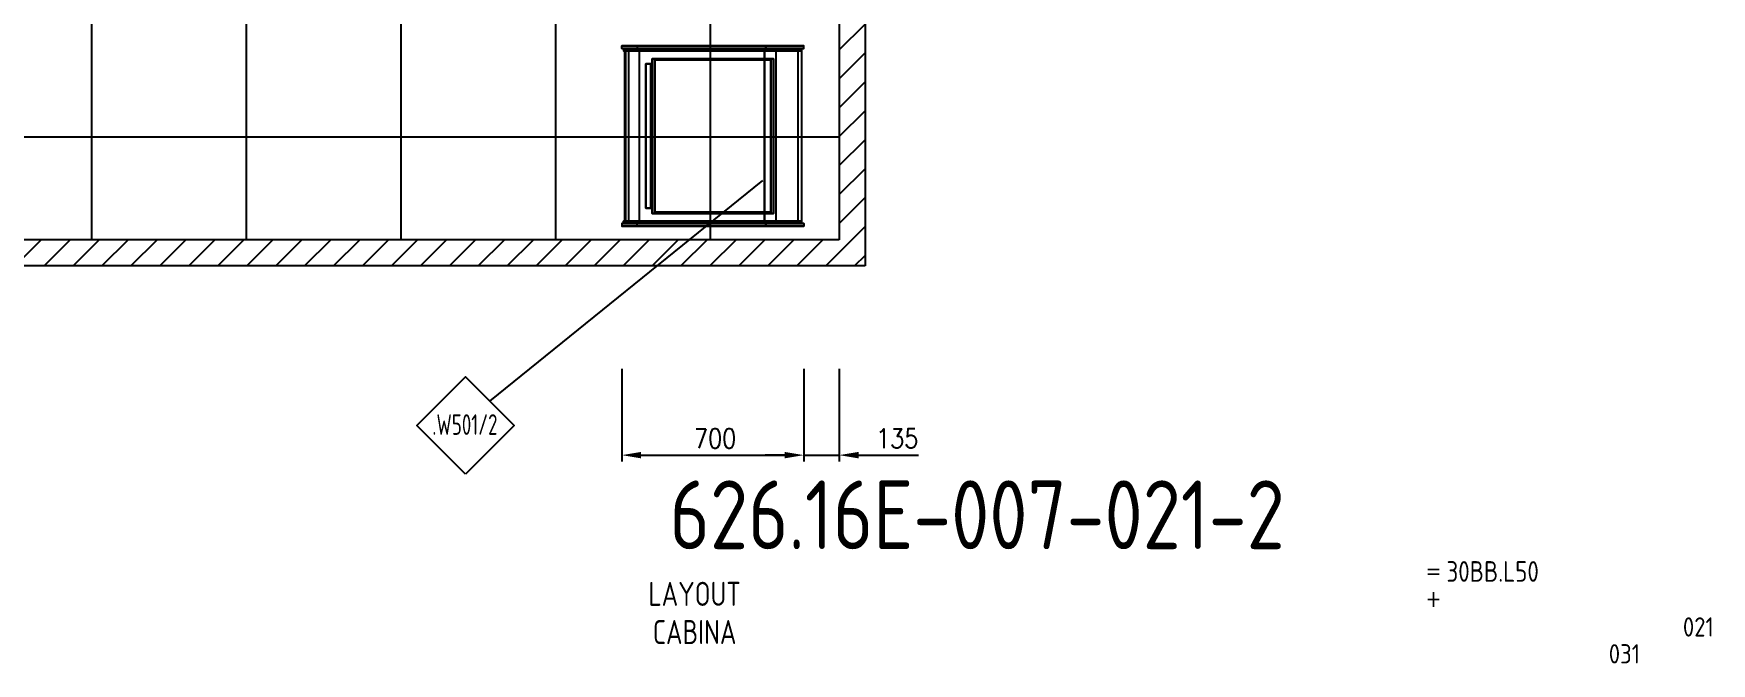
# Model space of a CAD drawing. Extents: x 10 to 414, y 6 to 280.
# Drawn here: x 169.9 to 413.9, y 5.6 to 97.3 of the extents above; entities that cross this region are included whole.
import ezdxf
from ezdxf.enums import TextEntityAlignment as Align

# ---------------------------------------------------------------- set-up
doc = ezdxf.new("R2010")
doc.units = 0
doc.header["$LTSCALE"] = 5
doc.header["$MEASUREMENT"] = 0
doc.layers.get('0').update_dxf_attribs({"linetype": 'CONTINUOUS'})
for name, color, linetype in [('CART', 7, 'CONTINUOUS'), ('CART-TESTI', 4, 'CONTINUOUS'), ('PAVIMENTO', 40, 'CONTINUOUS'), ('QUOTE', 7, 'CONTINUOUS'), ('SPS', 12, 'CONTINUOUS')]:
    doc.layers.add(name, color=color, linetype=linetype)
doc.styles.add('DIN', font='DIN.shx', dxfattribs={"width": 0.85})
doc.styles.add('N', font='ROMANS', dxfattribs={"width": 0.85, "height": 3})
doc.styles.add('ROMANS', font='ROMANS.shx', dxfattribs={"width": 0.85, "height": 75})

# ---------------------------------------------------------------- blocks, each defined once
blk = doc.blocks.new('*X15')
at = {"color": 0}
for p, q in [((3562.5, 11869.3), (3654.3, 11961.1)), ((3666.6, 11861.1), (3712.5, 11907)), ((7612.5, 11878.1), (7695.4, 11961.1)), ((7662.5, 11815.9), (7762.5, 11915.9)), ((3616.6, 11811.1), (3662.5, 11857)), ((3562.5, 10522.2), (3601.4, 10561.1)), ((7662.5, 10468.8), (7754.7, 10561.1)), ((3562.5, 10410), (3662.5, 10510)), ((7662.5, 10356.6), (7762.5, 10456.6)), ((3562.5, 10297.7), (3662.5, 10397.7)), ((3562.5, 10185.5), (3662.5, 10285.5)), ((7662.5, 10244.3), (7762.5, 10344.3)), ((7662.5, 10132.1), (7762.5, 10232.1)), ((3562.5, 10073.2), (3662.5, 10173.2)), ((7662.5, 10019.8), (7762.5, 10119.8)), ((3562.5, 9960.9), (3662.5, 10060.9)), ((7662.5, 9907.6), (7762.5, 10007.6)), ((3562.5, 9848.7), (3662.5, 9948.7)), ((7662.5, 9795.3), (7762.5, 9895.3)), ((3562.5, 9736.4), (3662.5, 9836.4)), ((7662.5, 9683.1), (7762.5, 9783.1)), ((3562.5, 9624.2), (3662.5, 9724.2)), ((7662.5, 9570.8), (7762.5, 9670.8)), ((3562.5, 9511.9), (3662.5, 9611.9)), ((3562.5, 9399.7), (3662.5, 9499.7)), ((7691.4, 9487.4), (7762.5, 9558.6)), ((7662.5, 9458.6), (7691.4, 9487.4)), ((7662.5, 9346.3), (7759.9, 9443.7)), ((7759.9, 9443.7), (7762.5, 9446.3)), ((3562.5, 9287.4), (3662.5, 9387.4)), ((7662.5, 9234.1), (7762.5, 9334.1)), ((3562.5, 9175.2), (3662.5, 9275.2)), ((7662.5, 9121.8), (7762.5, 9221.8)), ((3562.5, 9062.9), (3662.5, 9162.9)), ((7662.5, 9009.6), (7762.5, 9109.6)), ((7662.5, 8897.3), (7762.5, 8997.3)), ((7662.5, 8785), (7762.5, 8885)), ((7662.5, 8672.8), (7762.5, 8772.8)), ((7662.5, 8560.5), (7762.5, 8660.5)), ((7662.5, 8448.3), (7762.5, 8548.3)), ((7662.5, 8336), (7762.5, 8436)), ((7662.5, 8223.8), (7762.5, 8323.8)), ((7662.5, 8111.5), (7762.5, 8211.5)), ((7662.5, 7999.3), (7762.5, 8099.3)), ((7662.5, 7887), (7762.5, 7987)), ((7662.5, 7774.8), (7762.5, 7874.8)), ((3562.5, 7715.9), (3607.7, 7761.1)), ((7611.1, 7611.1), (7762.5, 7762.5)), ((3570, 7611.1), (3670, 7711.1)), ((3682.2, 7611.1), (3782.2, 7711.1)), ((3794.5, 7611.1), (3894.5, 7711.1)), ((3906.7, 7611.1), (4006.7, 7711.1)), ((4019, 7611.1), (4119, 7711.1)), ((4131.2, 7611.1), (4231.2, 7711.1)), ((4243.5, 7611.1), (4343.5, 7711.1)), ((4355.7, 7611.1), (4455.7, 7711.1)), ((4468, 7611.1), (4568, 7711.1)), ((4580.2, 7611.1), (4680.2, 7711.1)), ((4692.5, 7611.1), (4792.5, 7711.1)), ((4804.7, 7611.1), (4904.7, 7711.1)), ((4917, 7611.1), (5017, 7711.1)), ((5029.2, 7611.1), (5129.2, 7711.1)), ((5141.5, 7611.1), (5241.5, 7711.1)), ((5253.8, 7611.1), (5353.8, 7711.1)), ((5366, 7611.1), (5466, 7711.1)), ((5478.3, 7611.1), (5578.3, 7711.1)), ((5590.5, 7611.1), (5690.5, 7711.1)), ((5702.8, 7611.1), (5802.8, 7711.1)), ((5815, 7611.1), (5915, 7711.1)), ((5927.3, 7611.1), (6027.3, 7711.1)), ((6039.5, 7611.1), (6139.5, 7711.1)), ((6151.8, 7611.1), (6251.8, 7711.1)), ((6264, 7611.1), (6364, 7711.1)), ((6376.3, 7611.1), (6476.3, 7711.1)), ((6488.5, 7611.1), (6588.5, 7711.1)), ((6600.8, 7611.1), (6700.8, 7711.1)), ((6713, 7611.1), (6813, 7711.1)), ((6825.3, 7611.1), (6925.3, 7711.1)), ((6937.6, 7611.1), (7037.6, 7711.1)), ((7049.8, 7611.1), (7149.8, 7711.1)), ((7162.1, 7611.1), (7262.1, 7711.1)), ((7274.3, 7611.1), (7374.3, 7711.1)), ((7386.6, 7611.1), (7486.6, 7711.1)), ((7498.8, 7611.1), (7598.8, 7711.1)), ((7723.3, 7611.1), (7762.5, 7650.3))]:
    blk.add_line(p, q, dxfattribs=at)
blk = doc.blocks.new('SPS-107')
at = {"layer": 'SPS', "color": 132, "extrusion": (1, 1.29223e-13, 1.49027e-13)}
for p, q in [((214.4, 977.7, 59), (214.4, 977.7, 639)), ((-385.6, 557.7, 59), (-385.6, 557.7, 639))]:
    blk.add_line(p, q, dxfattribs=at)
at = {"layer": 'SPS', "color": 122, "extrusion": (-1, -1.31069e-13, -1.46706e-13)}
blk.add_line((-425.6, 483.3, 895.3), (-425.6, 968.7, 1113.4), dxfattribs=at)
at = {"layer": 'SPS', "color": 132}
for points in [[(-435.6, 973.9, 1126.7), (-435.6, 474.9, 902.5), (-435.6, 414.9, 682.7), (-435.6, 1121.2, 785.3)], [(-425.6, 1121.2, 785.3), (-435.6, 1121.2, 785.3), (-435.6, 973.9, 1126.7), (-425.6, 973.9, 1126.7)], [(-425.6, 973.9, 1126.7), (-425.6, 474.9, 902.5), (-425.6, 414.9, 682.7), (-425.6, 1121.2, 785.3)], [(254.4, 968.7, 1113.4), (-425.6, 968.7, 1113.4), (-425.6, 1111.3, 783.9), (254.4, 1111.3, 783.9)], [(-425.6, 1111.3, 783.9), (-425.6, 421.1, 683.6), (-425.6, 431.1, 643.6), (-425.6, 1021.1, 643.6)], [(-415.6, 1111.3, 783.9), (-425.6, 1111.3, 783.9), (-425.6, 1021.1, 643.6), (-415.6, 1021.1, 643.6)], [(-415.6, 1111.3, 783.9), (-415.6, 421.1, 683.6), (-415.6, 431.1, 643.6), (-415.6, 1021.1, 643.6)], [(244.4, 1111.3, 783.9), (244.4, 421.1, 683.6), (244.4, 431.1, 643.6), (244.4, 1021.1, 643.6)], [(244.4, 1021.1, 643.6), (254.4, 1021.1, 643.6), (254.4, 1111.3, 783.9), (244.4, 1111.3, 783.9)], [(254.4, 973.9, 1126.7), (254.4, 474.9, 902.5), (254.4, 414.9, 682.7), (254.4, 1121.2, 785.3)], [(254.4, 973.9, 1126.7), (254.4, 1121.2, 785.3), (264.4, 1121.2, 785.3), (264.4, 973.9, 1126.7)], [(254.4, 1111.3, 783.9), (254.4, 421.1, 683.6), (254.4, 431.1, 643.6), (254.4, 1021.1, 643.6)], [(264.4, 973.9, 1126.7), (264.4, 474.9, 902.5), (264.4, 414.9, 682.7), (264.4, 1121.2, 785.3)], [(244.4, 1098.2, 782), (-415.6, 1098.2, 782), (-415.6, 1012.7, 649), (244.4, 1012.7, 649)], [(-385.6, 1002.7, 639), (-385.6, 1002.7, 59), (214.4, 1002.7, 59), (214.4, 1002.7, 639)], [(-385.6, 1002.7, 59), (-385.6, 1002.7, 639), (-385.6, 532.7, 639), (-385.6, 532.7, 59)], [(209.4, 992.7, 649), (209.4, 992.7, 639), (-380.6, 992.7, 639), (-380.6, 992.7, 649)], [(-380.6, 542.7, 649), (-380.6, 542.7, 639), (-380.6, 992.7, 639), (-380.6, 992.7, 649)], [(209.4, 542.7, 649), (209.4, 542.7, 639), (209.4, 992.7, 639), (209.4, 992.7, 649)], [(214.4, 1002.7, 59), (214.4, 1002.7, 639), (214.4, 532.7, 639), (214.4, 532.7, 59)], [(-435.6, 973.9, 1126.7), (-435.6, 474.9, 902.5), (-425.6, 474.9, 902.5), (-425.6, 973.9, 1126.7)], [(264.4, 474.9, 902.5), (254.4, 474.9, 902.5), (254.4, 973.9, 1126.7), (264.4, 973.9, 1126.7)], [(-385.6, 532.7, 639), (-385.6, 532.7, 59), (214.4, 532.7, 59), (214.4, 532.7, 639)], [(209.4, 542.7, 649), (209.4, 542.7, 639), (-380.6, 542.7, 639), (-380.6, 542.7, 649)], [(-365.6, 527.7, 79), (-365.6, 527.7, 619), (-365.6, 507.7, 619), (-365.6, 507.7, 79)], [(194.4, 507.7, 619), (194.4, 527.7, 619), (-365.6, 527.7, 619), (-365.6, 507.7, 619)], [(194.4, 527.7, 79), (194.4, 527.7, 619), (194.4, 507.7, 619), (194.4, 507.7, 79)], [(-435.6, 474.9, 902.5), (-425.6, 474.9, 902.5), (-425.6, 414.9, 682.7), (-435.6, 414.9, 682.7)], [(-365.6, 507.7, 619), (194.4, 507.7, 619), (194.4, 507.7, 79), (-365.6, 507.7, 79)], [(264.4, 474.9, 902.5), (254.4, 474.9, 902.5), (254.4, 414.9, 682.7), (264.4, 414.9, 682.7)], [(-425.6, 421.1, 683.6), (-415.6, 421.1, 683.6), (-415.6, 431.1, 643.6), (-425.6, 431.1, 643.6)], [(244.4, 431.1, 685), (-415.6, 431.1, 685), (-415.6, 440.8, 646), (244.4, 440.8, 646)], [(254.4, 421.1, 683.6), (244.4, 421.1, 683.6), (244.4, 431.1, 643.6), (254.4, 431.1, 643.6)]]:
    blk.add_3dface(points, dxfattribs=at)
at = {"layer": 'SPS', "color": 8}
for points in [[(-385.6, 1002.7, -1), (-385.6, 532.7, -1), (-385.6, 532.7, 59), (-385.6, 1002.7, 59)], [(214.4, 1002.7, -1), (-385.6, 1002.7, -1), (-385.6, 1002.7, 59), (214.4, 1002.7, 59)], [(214.4, 1002.7, -1), (214.4, 532.7, -1), (214.4, 532.7, 59), (214.4, 1002.7, 59)], [(214.4, 532.7, -1), (-385.6, 532.7, -1), (-385.6, 532.7, 59), (214.4, 532.7, 59)]]:
    blk.add_3dface(points, dxfattribs=at)
at = {"layer": 'SPS', "color": 253}
for points in [[(-425.6, 483.3, 895.3), (-425.6, 968.7, 1113.4), (254.4, 968.7, 1113.4), (254.4, 483.3, 895.3)], [(254.4, 483.3, 895.3), (-425.6, 483.3, 895.3), (-425.6, 425.7, 684.3), (254.4, 425.7, 684.3)]]:
    blk.add_3dface(points, dxfattribs=at)

msp = doc.modelspace()

# ---------------------------------------------------------------- linework, layer by layer
at = {"layer": 'CART-TESTI', "color": 3}
msp.add_lwpolyline([(232.68, 33.18), (225.61, 40.25), (232.68, 47.32), (239.75, 40.25)], close=True, dxfattribs=at)
at = {"layer": 'PAVIMENTO'}
for p, q in [((290.78, 226.64), (290.78, 63.51)), ((287.03, 222.89), (287.03, 67.26)), ((178.28, 213.51), (178.28, 67.26)), ((200.78, 213.51), (200.78, 67.26)), ((223.28, 213.51), (223.28, 67.26)), ((245.78, 213.51), (245.78, 67.26)), ((268.28, 213.51), (268.28, 67.26)), ((133.28, 82.26), (287.03, 82.26)), ((287.03, 67.26), (137.03, 67.26)), ((290.78, 63.51), (133.28, 63.51))]:
    msp.add_line(p, q, dxfattribs=at)
at = {"layer": 'QUOTE'}
msp.add_line((236.22, 43.79), (275.93, 75.91), dxfattribs=at)
at = {"layer": 'QUOTE', "color": 4}
for p, q in [((255.41, 48.51), (255.41, 35.01)), ((281.9, 48.51), (281.9, 35.01)), ((287.03, 48.51), (287.03, 35.01)), ((258.22, 35.95), (279.08, 35.95)), ((279.08, 35.95), (276.27, 35.95)), ((281.9, 35.95), (287.03, 35.95)), ((289.85, 35.95), (292.66, 35.95)), ((292.66, 35.95), (298.55, 35.95))]:
    msp.add_line(p, q, dxfattribs=at)
for points in [[(258.22, 36.42), (258.22, 35.48), (255.41, 35.95)], [(279.08, 36.42), (279.08, 35.48), (281.9, 35.95)], [(279.08, 36.42), (279.08, 35.48), (281.9, 35.95)], [(289.85, 36.42), (289.85, 35.48), (287.03, 35.95)]]:
    msp.add_solid(points, dxfattribs=at)

# ---------------------------------------------------------------- block references
at = {"xscale": 0.03750000000000001, "yscale": 0.03750000000000001, "zscale": 0.03750000000000001, "rotation": 270.0000000000021}
msp.add_blockref('SPS-107', (239.85, 79.16), dxfattribs=at)
at = {"layer": 'CART-TESTI', "xscale": 0.03750000000000001, "yscale": 0.03750000000000001, "zscale": 0.03750000000000001}
msp.add_blockref('*X15', (-0.31, -221.9), dxfattribs=at)

# ---------------------------------------------------------------- texts
at = {"color": 2, "style": 'DIN', "width": 0.8}
for s, p in [('LAYOUT', (266, 14.02)), ('CABINA', (266, 8.47))]:
    msp.add_text(s, height=3.5, dxfattribs=at).set_placement(p, align=Align.CENTER)
at = {"color": 2, "insert": (262.36, 32.27), "char_height": 10, "width": 111.0411, "attachment_point": 1, "style": 'DIN'}
msp.add_mtext('626.16E-007-021-2', dxfattribs=at)
at = {"layer": 'CART', "color": 3, "style": 'N', "width": 0.85}
for s, p in [('=', (372.24, 17.91)), ('+', (372.24, 13.87))]:
    msp.add_text(s, height=2.5, dxfattribs=at).set_placement(p)
at = {"layer": 'CART', "color": 3, "style": 'DIN', "width": 0.85}
msp.add_attdef('30BB.L50', text='', height=3, dxfattribs=at).set_placement((375.33, 16.63), align=Align.BOTTOM_LEFT)
at = {"layer": 'CART', "color": 2, "style": 'DIN', "width": 0.9, "flags": 1}
msp.add_attdef('021', text='', height=2.8, dxfattribs=at).set_placement((414.2, 9.56), align=Align.RIGHT)
at = {"layer": 'CART', "color": 7, "style": 'DIN', "width": 0.9, "flags": 1}
msp.add_attdef('031', (398.93, 5.65), '', height=2.8, dxfattribs=at)
at = {"layer": 'CART-TESTI', "color": 3, "style": 'DIN', "width": 0.7}
msp.add_text('.W501/2', height=3, dxfattribs=at).set_placement((232.6, 40.4), align=Align.MIDDLE)
at = {"layer": 'QUOTE', "color": 3, "style": 'ROMANS', "width": 0.85}
for s, p in [('700', (268.98, 38.39)), ('135', (295.45, 38.39))]:
    msp.add_text(s, height=2.812, rotation=360, dxfattribs=at).set_placement(p, align=Align.MIDDLE_CENTER)

doc.saveas('drawing.dxf')
